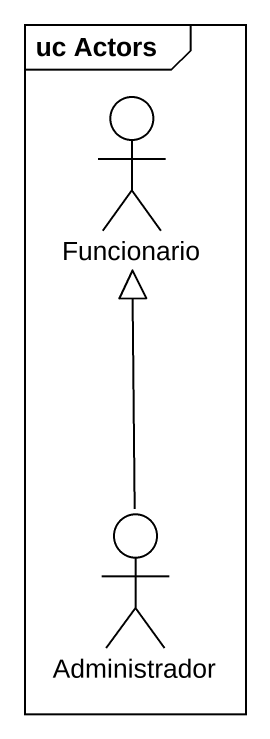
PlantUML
@startuml
mainframe uc Actors
actor Funcionario
actor Administrador
Administrador -up-|> Funcionario
@enduml
